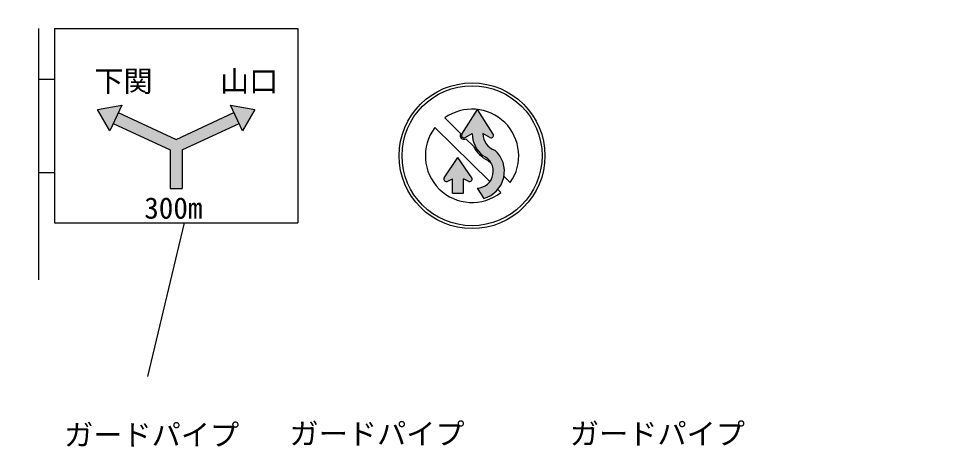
# Model space of a CAD drawing. Units: millimetres, scale not verified. Extents: x -55602354 to 84056675, y -218924267 to 380000.
# Drawn here: x 295854 to 352990, y 308696 to 335305 of the extents above; entities that cross this region are included whole.
import ezdxf
from ezdxf.enums import TextEntityAlignment as Align

# ---------------------------------------------------------------- set-up
doc = ezdxf.new("R2010")
doc.units = ezdxf.units.MM
doc.header["$LTSCALE"] = 1000
doc.layers.add('M-STR-HTXT', color=7, linetype='Continuous', lineweight=13)
doc.layers.add('M-STR-STRC', color=7, linetype='Continuous', lineweight=25)
doc.styles.add('ＭＳ ゴシック', font='')
doc.styles.get('ＭＳ ゴシック').set_extended_font_data('MS Gothic')

msp = doc.modelspace()

# ---------------------------------------------------------------- hatches: boundary and pattern name
at = {"layer": 'M-STR-STRC'}
for points in [[(-55594916, -215317041, 1), (-55594610, -215317070, 1), (-55594305, -215317098, 1), (-55580797, -215307366, 0.41421), (-55580889, -215307431, 0.41421), (-55580745, -215307064, 0.41421), (-55580837, -215307129, 0.41421), (-55580692, -215306761, 0.41421), (-55580785, -215306827, 0.41421), (-55566345, -215305448, 1), (-55566384, -215305752, 1), (-55566423, -215306056, 1), (-55597548, -215332337, 0.41421), (-55597635, -215332409, 0.41421), (-55597517, -215332032, 0.41421), (-55597604, -215332103, 0.41421), (-55597486, -215331727, 0.41421), (-55597573, -215331798, 0.41421), (-55585677, -215342470, 0.41421), (-55585743, -215342562, 0.41421), (-55585726, -215342167, 0.41421), (-55585792, -215342259, 0.41421), (-55585774, -215341865, 0.41421), (-55585841, -215341956, 0.41421), (-55571762, -215344566, 1), (-55571732, -215344261, 1), (-55571703, -215343956, 1), (-55559075, -215335789, 1), (-55559380, -215335758, 1), (-55559685, -215335727, 1), (-55555688, -215322973, 1), (-55555727, -215323277, 1), (-55555767, -215323581, 1), (-55393271, -215354691, 1), (-55393233, -215354387, 1), (-55393196, -215354083, 1), (-55410449, -215351682, 1), (-55410411, -215351378, 1), (-55410374, -215351073, 1), (-55407336, -215338454, 1), (-55407557, -215338427, 1), (-55407777, -215338399, 1), (-55271677, -215370690, 1), (-55271982, -215370659, 1), (-55272287, -215370628, 1), (-55266346, -215358322, 1), (-55266377, -215358627, 1), (-55266407, -215358932, 1), (-55289179, -215367259, 1), (-55289140, -215366955, 1), (-55289100, -215366651, 1), (571140, 349427, -0.39598), (571140, 349427), (571140, 348155), (571851, 348154), (573112, 350484, 0.38568), (573112, 350484)], [(301481, 328375), (301692, 328828), (302009, 329508), (302220, 329961), (300718, 329696)], [(310440, 329696), (308938, 329961), (309149, 329508), (309466, 328828), (309677, 328375)], [(324176, 329690), (323214, 328157), (323212, 328152), (323209, 328147), (323206, 328142), (323204, 328137), (323202, 328131), (323200, 328126), (323198, 328121), (323197, 328115), (323195, 328110), (323194, 328104), (323194, 328099), (323193, 328093), (323193, 328087), (323192, 328082), (323192, 328076), (323193, 328070), (323193, 328065), (323194, 328059), (323195, 328054), (323196, 328048), (323197, 328043), (323199, 328037), (323201, 328032), (323203, 328027), (323205, 328021), (323207, 328016), (323210, 328011), (323213, 328006), (323216, 328001), (323219, 327997), (323222, 327992), (323226, 327988), (323230, 327984), (323234, 327979), (323238, 327976), (323242, 327972), (323246, 327968), (323251, 327965), (323255, 327961), (323260, 327958), (323265, 327955), (323270, 327953), (323275, 327950), (323280, 327948), (323285, 327946), (323290, 327944), (323296, 327942), (323301, 327941), (323307, 327939), (323312, 327938), (323318, 327937), (323324, 327937), (323329, 327936), (323335, 327936), (323341, 327936), (323346, 327937), (323352, 327937), (323357, 327938), (323363, 327939), (323369, 327940), (323374, 327941), (323379, 327943), (323385, 327945), (323390, 327947), (323395, 327949), (323400, 327951), (323405, 327954), (323407, 327955), (323849, 328202), (323850, 328134), (323854, 328067), (323860, 327999), (323870, 327932), (323881, 327866), (323896, 327800), (323913, 327734), (323932, 327669), (323954, 327605), (323979, 327542), (324006, 327480), (324035, 327419), (324067, 327359), (324101, 327301), (324137, 327244), (324176, 327188), (324217, 327134), (324260, 327082), (324304, 327031), (324351, 326982), (324400, 326935), (324450, 326890), (324503, 326847), (324520, 326834), (324557, 326816), (324594, 326798), (324630, 326778), (324665, 326756), (324699, 326733), (324732, 326709), (324765, 326683), (324796, 326657), (324826, 326629), (324855, 326600), (324883, 326569), (324910, 326538), (324935, 326506), (324960, 326472), (324983, 326438), (325004, 326403), (325024, 326367), (325043, 326330), (325060, 326293), (325076, 326255), (325090, 326216), (325103, 326177), (325114, 326138), (325124, 326097), (325132, 326057), (325138, 326016), (325143, 325976), (325146, 325934), (325148, 325893), (325148, 325852), (325146, 325811), (325143, 325770), (325138, 325729), (325132, 325688), (325124, 325648), (325114, 325608), (325103, 325568), (325090, 325529), (325076, 325490), (325060, 325452), (325043, 325415), (325024, 325378), (325004, 325342), (324982, 325307), (324960, 325273), (324935, 325240), (324910, 325207), (324883, 325176), (324855, 325146), (324826, 325117), (324796, 325089), (324764, 325062), (324732, 325037), (324699, 325012), (324665, 324989), (324629, 324968), (324593, 324948), (324557, 324929), (324519, 324912), (324481, 324896), (324443, 324882), (324404, 324869), (324364, 324858), (324324, 324848), (324283, 324840), (324243, 324834), (324202, 324829), (324161, 324826), (324152, 324825), (324556, 324197), (324622, 324216), (324686, 324238), (324750, 324262), (324813, 324289), (324874, 324318), (324935, 324350), (324994, 324384), (325052, 324420), (325108, 324459), (325163, 324499), (325216, 324542), (325267, 324587), (325317, 324634), (325365, 324683), (325410, 324733), (325454, 324785), (325496, 324839), (325535, 324895), (325572, 324952), (325607, 325011), (325640, 325071), (325670, 325132), (325698, 325194), (325724, 325257), (325747, 325322), (325767, 325387), (325785, 325453), (325800, 325519), (325813, 325586), (325823, 325654), (325830, 325721), (325834, 325789), (325836, 325858), (325836, 325926), (325832, 325994), (325826, 326062), (325817, 326130), (325806, 326197), (325792, 326264), (325775, 326330), (325756, 326395), (325734, 326460), (325710, 326524), (325683, 326586), (325654, 326648), (325622, 326708), (325588, 326768), (325552, 326825), (325514, 326882), (325473, 326936), (325430, 326990), (325385, 327041), (325338, 327090), (325290, 327138), (325241, 327182), (325201, 327196), (325162, 327211), (325124, 327228), (325086, 327247), (325049, 327266), (325013, 327288), (324978, 327310), (324943, 327334), (324910, 327360), (324877, 327387), (324846, 327414), (324816, 327444), (324787, 327474), (324759, 327505), (324732, 327538), (324707, 327571), (324683, 327606), (324660, 327641), (324639, 327677), (324620, 327715), (324601, 327752), (324584, 327791), (324569, 327830), (324556, 327870), (324543, 327910), (324533, 327950), (324524, 327991), (324517, 328033), (324511, 328074), (324507, 328116), (324504, 328158), (324504, 328200), (324504, 328201), (324946, 327955), (324951, 327952), (324956, 327949), (324961, 327947), (324966, 327945), (324972, 327943), (324977, 327942), (324983, 327940), (324988, 327939), (324994, 327938), (324999, 327937), (325005, 327937), (325011, 327936), (325016, 327936), (325022, 327936), (325028, 327937), (325033, 327937), (325039, 327938), (325044, 327939), (325050, 327940), (325055, 327942), (325061, 327943), (325066, 327945), (325071, 327947), (325077, 327949), (325082, 327952), (325087, 327955), (325091, 327957), (325096, 327960), (325101, 327964), (325105, 327967), (325110, 327971), (325114, 327974), (325118, 327978), (325122, 327982), (325126, 327987), (325129, 327991), (325133, 327996), (325136, 328000), (325139, 328005), (325142, 328010), (325145, 328015), (325147, 328020), (325149, 328025), (325151, 328030), (325153, 328036), (325155, 328041), (325156, 328047), (325157, 328052), (325158, 328058), (325159, 328063), (325160, 328069), (325160, 328075), (325160, 328080), (325160, 328086), (325160, 328092), (325159, 328097), (325158, 328103), (325157, 328108), (325156, 328114), (325155, 328119), (325153, 328125), (325151, 328130), (325149, 328135), (325147, 328141), (325144, 328146), (325142, 328151), (325139, 328155), (325138, 328157)], [(305954, 324816), (305954, 327191), (309466, 328828), (309149, 329508), (305579, 327843), (302009, 329508), (301692, 328828), (305204, 327191), (305204, 324816)], [(322971, 326717), (322125, 325459), (322122, 325454), (322119, 325449), (322117, 325444), (322114, 325439), (322112, 325434), (322110, 325429), (322108, 325423), (322106, 325418), (322105, 325412), (322104, 325407), (322103, 325401), (322102, 325396), (322101, 325390), (322101, 325384), (322101, 325379), (322101, 325373), (322101, 325368), (322102, 325362), (322103, 325356), (322104, 325351), (322105, 325345), (322106, 325340), (322108, 325334), (322110, 325329), (322112, 325324), (322114, 325319), (322116, 325313), (322119, 325308), (322122, 325304), (322125, 325299), (322128, 325294), (322132, 325290), (322135, 325285), (322139, 325281), (322143, 325277), (322147, 325273), (322151, 325269), (322155, 325266), (322160, 325262), (322165, 325259), (322169, 325256), (322174, 325253), (322179, 325250), (322184, 325248), (322189, 325246), (322195, 325243), (322200, 325242), (322205, 325240), (322211, 325238), (322216, 325237), (322222, 325236), (322228, 325235), (322233, 325235), (322239, 325235), (322244, 325234), (322250, 325235), (322256, 325235), (322261, 325235), (322267, 325236), (322273, 325237), (322278, 325238), (322284, 325240), (322289, 325241), (322294, 325243), (322300, 325245), (322305, 325247), (322309, 325250), (322634, 325412), (322634, 324512), (323309, 324512), (323309, 325412), (323633, 325250), (323639, 325247), (323644, 325245), (323649, 325243), (323654, 325241), (323660, 325240), (323665, 325238), (323671, 325237), (323676, 325236), (323682, 325235), (323688, 325235), (323693, 325234), (323699, 325234), (323705, 325235), (323710, 325235), (323716, 325236), (323721, 325236), (323727, 325237), (323733, 325239), (323738, 325240), (323743, 325242), (323749, 325244), (323754, 325246), (323759, 325248), (323764, 325251), (323769, 325253), (323774, 325256), (323779, 325259), (323783, 325263), (323788, 325266), (323792, 325270), (323796, 325273), (323800, 325277), (323804, 325281), (323808, 325286), (323812, 325290), (323815, 325295), (323818, 325299), (323821, 325304), (323824, 325309), (323827, 325314), (323829, 325319), (323831, 325324), (323833, 325330), (323835, 325335), (323837, 325340), (323838, 325346), (323839, 325351), (323840, 325357), (323841, 325363), (323842, 325368), (323842, 325374), (323842, 325380), (323842, 325385), (323841, 325391), (323841, 325396), (323840, 325402), (323839, 325408), (323838, 325413), (323836, 325419), (323835, 325424), (323833, 325429), (323831, 325435), (323828, 325440), (323826, 325445), (323823, 325450), (323820, 325455), (323817, 325459)]]:
    msp.add_hatch(color=256, dxfattribs=at).paths.add_polyline_path(points)

# ---------------------------------------------------------------- linework, layer by layer
for p, q in [((297079, 334681), (297079, 319181)), ((298079, 334681), (298079, 322681)), ((298079, 334681), (313079, 334681)), ((313079, 334681), (313079, 322681)), ((297079, 331556), (298079, 331556)), ((300718, 329696), (302220, 329961)), ((301481, 328375), (300718, 329696)), ((302220, 329961), (301481, 328375)), ((308938, 329961), (310440, 329696)), ((309677, 328375), (308938, 329961)), ((310440, 329696), (309677, 328375)), ((323214, 328157), (324176, 329690)), ((325138, 328157), (324176, 329690)), ((302009, 329508), (305579, 327843)), ((305579, 327843), (309149, 329508)), ((322151, 329164), (323133, 328197)), ((301692, 328828), (305204, 327191)), ((305954, 327191), (309466, 328828)), ((321544, 328572), (324931, 325235)), ((323407, 327955), (323849, 328202)), ((324946, 327955), (324504, 328202)), ((323456, 327879), (323946, 327397)), ((305204, 327191), (305204, 324816)), ((305954, 327191), (305954, 324816)), ((322125, 325459), (322971, 326717)), ((323817, 325459), (322971, 326717)), ((324796, 326559), (325055, 326303)), ((297079, 325806), (298079, 325806)), ((322309, 325250), (322634, 325412)), ((322634, 324512), (322634, 325412)), ((323633, 325250), (323309, 325412)), ((323309, 324512), (323309, 325412)), ((325808, 325562), (326197, 325179)), ((305204, 324816), (305954, 324816)), ((324152, 324825), (324556, 324197)), ((325424, 324749), (325614, 324563)), ((322634, 324512), (323309, 324512)), ((298079, 322681), (313079, 322681)), ((303835, 313199), (306095, 322681))]:
    msp.add_line(p, q, dxfattribs=at)
for radius in [4500, 4320]:
    msp.add_circle((323838, 326830), radius, dxfattribs=at)
for centre, radius, start, end in [((323838, 326830), 2880, 325.0148, 125.8468), ((323838, 326830), 2880, 142.7921, 308.0695), ((323336, 328080), 234, 150.1221, 300.7394), ((323336, 328080), 144, 147.8984, 299.2433), ((325573, 328198), 1724, 179.8796, 232.342), ((325573, 328198), 1069, 179.8796, 251.9158), ((325016, 328080), 144, 240.7567, 32.1016), ((325573, 328198), 1814, 206.2323, 244.6292), ((324099, 325873), 1049, 272.8881, 66.3685), ((324099, 325873), 1737, 285.25, 48.9104), ((322245, 325378), 144, 146.0826, 296.565), ((323698, 325378), 144, 243.4349, 33.9174)]:
    msp.add_arc(centre, radius, start, end, dxfattribs=at)

# ---------------------------------------------------------------- texts
at = {"layer": 'M-STR-HTXT', "style": 'ＭＳ ゴシック'}
for s, p in [('ガードパイプ\u3000', (304967, 308544)), ('ガードパイプ', (317976, 308614)), ('ガードパイプ', (335275, 308614))]:
    msp.add_text(s, height=1320, dxfattribs=at).set_placement(p, align=Align.BOTTOM_CENTER)
at = {"layer": 'M-STR-STRC', "style": 'ＭＳ ゴシック'}
for s, p in [('下関', (302329, 331441)), ('山口', (310084, 331441)), ('300m', (305409, 323605))]:
    msp.add_text(s, height=1320, dxfattribs=at).set_placement(p, align=Align.MIDDLE_CENTER)

doc.saveas('drawing.dxf')
